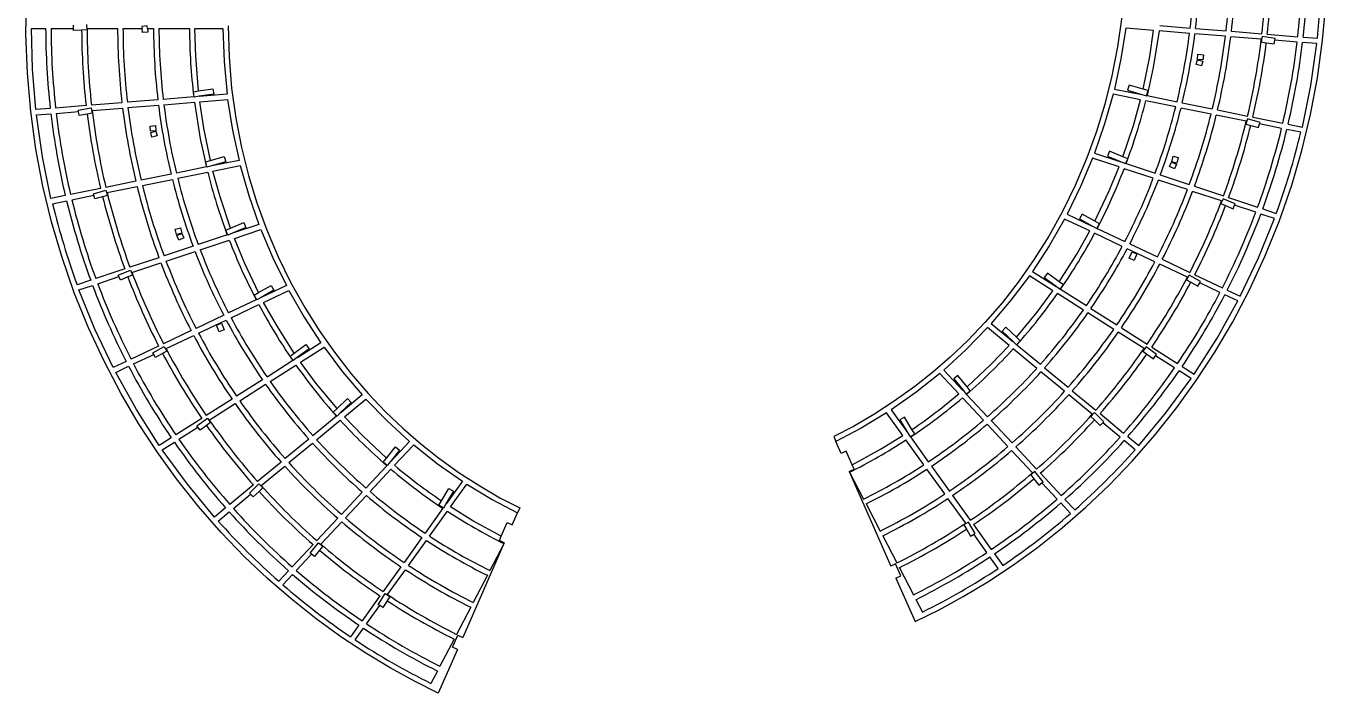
# Model space of a CAD drawing. Extents: x -430 to 768, y -855 to 1164.
# Drawn here: x -214 to 509, y -855 to -484 of the extents above; entities that cross this region are included whole.
import ezdxf

# ---------------------------------------------------------------- set-up
doc = ezdxf.new("R2010")
doc.units = 0
doc.layers.get('0').update_dxf_attribs({"linetype": 'CONTINUOUS'})

msp = doc.modelspace()

# ---------------------------------------------------------------- linework, layer by layer
at = {"color": 7, "linetype": 'CONTINUOUS'}
for p, q in [((-187.13, -485.11), (-187.21, -483.16)), ((-179.93, -482.88), (-179.81, -485.88)), ((-146.13, -483.66), (-149.12, -483.91)), ((-149.12, -483.91), (-149.02, -485.11)), ((-146.01, -485.11), (-146.13, -483.66)), ((416.87, -483.43), (433.83, -484.79)), ((-210.58, -485.11), (-202.63, -485.11)), ((-199.63, -485.11), (-187.13, -485.11)), ((-187.09, -486.16), (-187.13, -485.11)), ((-182.62, -485.99), (-187.09, -486.16)), ((-179.81, -485.88), (-182.62, -485.99)), ((-179.63, -485.11), (-162.63, -485.11)), ((-159.63, -485.11), (-149.02, -485.11)), ((-148.85, -487.25), (-149.02, -485.11)), ((-145.86, -487.01), (-148.85, -487.25)), ((-146.01, -485.11), (-142.63, -485.11)), ((-146.01, -485.11), (-145.86, -487.01)), ((-139.63, -485.11), (-122.63, -485.11)), ((-119.63, -485.11), (-104.17, -485.11)), ((413.51, -486.17), (398.04, -484.92)), ((433.46, -487.77), (416.5, -486.41)), ((453.42, -489.37), (436.46, -488.01)), ((436.82, -485.03), (453.77, -486.39)), ((473.37, -490.98), (456.41, -489.61)), ((456.77, -486.63), (473.72, -488)), ((473.84, -489.55), (473.37, -492.51)), ((481.04, -490.69), (473.84, -489.55)), ((476.71, -488.24), (493.67, -489.6)), ((480.9, -491.58), (481.04, -490.69)), ((496.66, -489.84), (504.58, -490.48)), ((473.37, -492.51), (476.15, -492.96)), ((476.15, -492.96), (480.57, -493.66)), ((480.57, -493.66), (480.9, -491.58)), ((493.32, -492.58), (480.9, -491.58)), ((504.26, -493.46), (496.31, -492.82)), ((437.21, -505.1), (437.88, -502.45)), ((440.12, -505.84), (437.21, -505.1)), ((437.88, -502.45), (440.79, -503.19)), ((437.92, -502.26), (438.15, -499.38)), ((440.91, -502.5), (437.92, -502.26)), ((438.15, -499.38), (441.14, -499.63)), ((440.79, -503.19), (440.12, -505.84)), ((441.14, -499.63), (440.91, -502.5)), ((-120.49, -520.25), (-117.65, -519.8)), ((-120.02, -523.21), (-120.49, -520.25)), ((-117.65, -519.8), (-109.66, -518.53)), ((-109.66, -518.53), (-109.19, -521.49)), ((391.69, -518.71), (406.89, -521.8)), ((399.85, -516.56), (399.03, -519.44)), ((399.03, -519.44), (406.92, -521.69)), ((407.61, -518.77), (399.85, -516.56)), ((410.39, -519.56), (407.61, -518.77)), ((409.57, -522.44), (410.39, -519.56)), ((-160.19, -526.33), (-177.14, -527.7)), ((-140.24, -524.73), (-157.19, -526.09)), ((-156.84, -529.07), (-139.87, -527.71)), ((-120.29, -523.13), (-137.24, -524.49)), ((-136.88, -527.47), (-119.92, -526.11)), ((-117.31, -522.78), (-120.02, -523.21)), ((-109.19, -521.49), (-117.31, -522.78)), ((-101.62, -521.63), (-117.29, -522.89)), ((-116.92, -525.87), (-101.46, -524.62)), ((406.17, -524.71), (390.96, -521.63)), ((406.92, -521.69), (409.57, -522.44)), ((425.79, -528.69), (409.11, -525.31)), ((409.83, -522.39), (426.51, -525.78)), ((429.45, -526.37), (446.12, -529.75)), ((-200.08, -529.54), (-208, -530.18)), ((-207.68, -533.16), (-199.73, -532.52)), ((-180.13, -527.94), (-197.09, -529.3)), ((-196.74, -532.28), (-184.32, -531.28)), ((-184.46, -530.39), (-177.26, -529.25)), ((-184.32, -531.28), (-184.46, -530.39)), ((-183.99, -533.36), (-184.32, -531.28)), ((-179.57, -532.66), (-183.99, -533.36)), ((-176.79, -532.22), (-179.57, -532.66)), ((-177.26, -529.25), (-176.79, -532.22)), ((-176.79, -530.68), (-159.83, -529.31)), ((445.41, -532.67), (428.73, -529.29)), ((465.03, -536.65), (448.35, -533.27)), ((449.06, -530.35), (465.73, -533.73)), ((468.67, -534.33), (485.34, -537.71)), ((-144.56, -539.33), (-141.57, -539.08)), ((-144.32, -542.2), (-144.56, -539.33)), ((-141.33, -541.96), (-144.32, -542.2)), ((-144.21, -542.89), (-141.3, -542.15)), ((-141.57, -539.08), (-141.33, -541.96)), ((-141.3, -542.15), (-140.63, -544.8)), ((465.67, -535.29), (464.85, -538.18)), ((464.85, -538.18), (467.55, -538.94)), ((472.69, -537.29), (465.67, -535.29)), ((467.55, -538.94), (471.86, -540.17)), ((471.86, -540.17), (472.44, -538.15)), ((472.44, -538.15), (472.69, -537.29)), ((484.65, -540.63), (472.44, -538.15)), ((495.39, -542.8), (487.59, -541.22)), ((488.29, -538.3), (496.3, -539.93)), ((-143.54, -545.54), (-144.21, -542.89)), ((-140.63, -544.8), (-143.54, -545.54)), ((-111.03, -558.47), (-103.27, -556.26)), ((-103.27, -556.26), (-102.45, -559.14)), ((380.62, -554.39), (395.35, -559.28)), ((388.98, -553.23), (387.82, -556)), ((387.82, -556), (395.38, -559.17)), ((396.43, -556.36), (388.98, -553.23)), ((399.09, -557.47), (396.43, -556.36)), ((423.54, -559.16), (424.3, -556.15)), ((424.3, -556.15), (427.21, -556.88)), ((-113.25, -562.09), (-129.93, -565.48)), ((-113.81, -559.26), (-111.03, -558.47)), ((-112.99, -562.14), (-113.81, -559.26)), ((-110.34, -561.39), (-112.99, -562.14)), ((-102.45, -559.14), (-110.34, -561.39)), ((-95.11, -558.42), (-110.31, -561.5)), ((-109.59, -564.41), (-94.38, -561.33)), ((394.28, -562.08), (379.55, -557.19)), ((395.38, -559.17), (397.92, -560.24)), ((413.28, -568.39), (397.13, -563.03)), ((397.92, -560.24), (399.09, -557.47)), ((398.2, -560.22), (414.34, -565.58)), ((422.39, -561.82), (423.48, -559.35)), ((425.13, -563.03), (422.39, -561.82)), ((423.48, -559.35), (426.22, -560.56)), ((426.45, -559.9), (423.54, -559.16)), ((426.22, -560.56), (425.13, -563.03)), ((427.21, -556.88), (426.45, -559.9)), ((-152.48, -570.05), (-169.15, -573.43)), ((-132.87, -566.07), (-149.54, -569.45)), ((-148.83, -572.37), (-132.15, -568.99)), ((-129.21, -568.39), (-112.53, -565.01)), ((432.28, -574.69), (416.13, -569.33)), ((417.19, -566.52), (433.34, -571.88)), ((-191.7, -578), (-199.72, -579.63)), ((-172.09, -574.03), (-188.76, -577.41)), ((-188.06, -580.33), (-175.86, -577.85)), ((-176.1, -576.99), (-169.09, -574.99)), ((-175.86, -577.85), (-176.1, -576.99)), ((-175.28, -579.87), (-175.86, -577.85)), ((-168.27, -577.88), (-170.97, -578.64)), ((-169.09, -574.99), (-168.27, -577.88)), ((-168.45, -576.35), (-151.77, -572.97)), ((451.28, -581), (435.13, -575.64)), ((436.18, -572.83), (452.33, -578.18)), ((-198.81, -582.5), (-191.01, -580.92)), ((-170.97, -578.64), (-175.28, -579.87)), ((452.08, -579.72), (450.92, -582.49)), ((450.92, -582.49), (453.51, -583.58)), ((458.8, -582.55), (452.08, -579.72)), ((453.51, -583.58), (457.64, -585.31)), ((455.18, -579.13), (471.32, -584.49)), ((457.64, -585.31), (458.46, -583.38)), ((458.46, -583.38), (458.8, -582.55)), ((470.28, -587.3), (458.46, -583.38)), ((474.17, -585.43), (481.72, -587.94)), ((377.99, -597.68), (363.96, -591.04)), ((365.37, -588.39), (379.39, -595.03)), ((373.8, -588.25), (372.31, -590.85)), ((372.31, -590.85), (379.44, -594.92)), ((380.82, -592.26), (373.8, -588.25)), ((383.32, -593.69), (380.82, -592.26)), ((480.68, -590.75), (473.13, -588.25)), ((-130.63, -596.59), (-127.72, -595.85)), ((-129.87, -599.6), (-130.63, -596.59)), ((-126.96, -598.86), (-129.87, -599.6)), ((-129.64, -600.26), (-126.9, -599.05)), ((-127.72, -595.85), (-126.96, -598.86)), ((-126.9, -599.05), (-125.81, -601.52)), ((-101.61, -599.92), (-117.76, -605.28)), ((-102.51, -597.17), (-99.84, -596.06)), ((-101.34, -599.94), (-102.51, -597.17)), ((-98.8, -598.87), (-101.34, -599.94)), ((-99.84, -596.06), (-92.4, -592.93)), ((-91.24, -595.7), (-98.8, -598.87)), ((-84.04, -594.09), (-98.76, -598.98)), ((-97.7, -601.78), (-82.97, -596.89)), ((-92.4, -592.93), (-91.24, -595.7)), ((379.44, -594.92), (381.83, -596.29)), ((396.08, -606.25), (380.7, -598.97)), ((381.83, -596.29), (383.32, -593.69)), ((382.1, -596.31), (397.48, -603.59)), ((-120.61, -606.22), (-136.75, -611.58)), ((-128.55, -602.73), (-129.64, -600.26)), ((-125.81, -601.52), (-128.55, -602.73)), ((-116.7, -608.09), (-100.55, -602.73)), ((400.19, -604.87), (415.57, -612.15)), ((-139.6, -612.53), (-155.75, -617.88)), ((-135.7, -614.39), (-119.55, -609.03)), ((414.18, -614.81), (398.8, -607.53)), ((399.9, -612.88), (401.49, -609.25)), ((402.64, -614.09), (399.9, -612.88)), ((401.49, -609.25), (404.24, -610.46)), ((404.24, -610.46), (402.64, -614.09)), ((418.28, -613.43), (433.65, -620.71)), ((-158.6, -618.83), (-174.74, -624.19)), ((-162.22, -622.25), (-155.5, -619.43)), ((-155.5, -619.43), (-154.34, -622.19)), ((-154.7, -620.7), (-138.55, -615.34)), ((346.13, -620.17), (359.22, -628.48)), ((354.51, -621.07), (352.72, -623.47)), ((360.98, -625.91), (354.51, -621.07)), ((432.27, -623.38), (416.89, -616.1)), ((-177.59, -625.13), (-185.14, -627.64)), ((-184.09, -630.45), (-176.54, -627.95)), ((-173.7, -627), (-161.87, -623.08)), ((-161.87, -623.08), (-162.22, -622.25)), ((-161.06, -625.01), (-161.87, -623.08)), ((-156.93, -623.28), (-161.06, -625.01)), ((-154.34, -622.19), (-156.93, -623.28)), ((-84.23, -631.96), (-77.22, -627.95)), ((-68.78, -628.09), (-82.81, -634.73)), ((-77.22, -627.95), (-75.73, -630.55)), ((357.51, -630.94), (344.4, -622.63)), ((352.72, -623.47), (359.28, -628.39)), ((359.28, -628.39), (361.49, -630.04)), ((363.29, -627.64), (360.98, -625.91)), ((361.49, -630.04), (363.29, -627.64)), ((433.22, -622.21), (431.73, -624.81)), ((431.73, -624.81), (434.17, -626.21)), ((439.55, -625.83), (433.22, -622.21)), ((434.17, -626.21), (438.06, -628.43)), ((436.37, -621.99), (451.74, -629.27)), ((438.06, -628.43), (439.1, -626.61)), ((439.1, -626.61), (439.55, -625.83)), ((450.36, -631.94), (439.1, -626.61)), ((-85.52, -636.01), (-100.9, -643.29)), ((-86.74, -633.39), (-84.23, -631.96)), ((-85.25, -635.99), (-86.74, -633.39)), ((-82.86, -634.62), (-85.25, -635.99)), ((-75.73, -630.55), (-82.86, -634.62)), ((-81.4, -637.38), (-67.38, -630.74)), ((374.41, -641.67), (360.04, -632.55)), ((361.76, -630.09), (376.12, -639.21)), ((460.26, -636.63), (453.08, -633.22)), ((454.45, -630.56), (461.64, -633.96)), ((-99.5, -645.95), (-84.12, -638.67)), ((391.31, -652.4), (376.94, -643.28)), ((378.65, -640.82), (393.02, -649.93)), ((-103.61, -644.57), (-118.98, -651.85)), ((-117.6, -654.51), (-102.22, -647.23)), ((-107.66, -650.16), (-104.91, -648.95)), ((-106.06, -653.79), (-107.66, -650.16)), ((-104.91, -648.95), (-103.31, -652.58)), ((323.17, -649.22), (335.12, -659.11)), ((-121.7, -653.13), (-137.07, -660.41)), ((-135.69, -663.08), (-120.31, -655.8)), ((-103.31, -652.58), (-106.06, -653.79)), ((333.11, -661.34), (321.15, -651.44)), ((331.37, -651.17), (329.29, -653.33)), ((329.29, -653.33), (335.19, -659.03)), ((337.18, -656.78), (331.37, -651.17)), ((339.26, -658.78), (337.18, -656.78)), ((408.21, -663.13), (393.85, -654.01)), ((395.55, -651.54), (409.91, -660.66)), ((-139.79, -661.7), (-155.16, -668.97)), ((-142.97, -665.53), (-136.64, -661.91)), ((-135.15, -664.51), (-137.59, -665.91)), ((-136.64, -661.91), (-135.15, -664.51)), ((-64.4, -665.61), (-57.93, -660.77)), ((-56.14, -663.17), (-62.7, -668.09)), ((-49.55, -659.87), (-62.64, -668.18)), ((-60.92, -670.64), (-47.82, -662.33)), ((-57.93, -660.77), (-56.14, -663.17)), ((335.19, -659.03), (337.17, -660.94)), ((348.54, -674.1), (335.43, -663.25)), ((337.17, -660.94), (339.26, -658.78)), ((337.44, -661.02), (350.55, -671.86)), ((409.3, -662.09), (407.5, -664.49)), ((407.5, -664.49), (409.75, -666.17)), ((415.14, -666.46), (409.3, -662.09)), ((412.44, -662.26), (426.8, -671.38)), ((-157.87, -670.26), (-165.06, -673.66)), ((-153.78, -671.64), (-142.52, -666.31)), ((-142.52, -666.31), (-142.97, -665.53)), ((-141.48, -668.13), (-142.52, -666.31)), ((-137.59, -665.91), (-141.48, -668.13)), ((-65.18, -669.79), (-79.54, -678.91)), ((-77.83, -681.37), (-63.46, -672.25)), ((-66.71, -667.34), (-64.4, -665.61)), ((-64.91, -669.74), (-66.71, -667.34)), ((-62.7, -668.09), (-64.91, -669.74)), ((409.75, -666.17), (413.34, -668.86)), ((413.34, -668.86), (414.59, -667.18)), ((414.59, -667.18), (415.14, -666.46)), ((425.11, -673.86), (414.59, -667.18)), ((-163.68, -676.33), (-156.49, -672.92)), ((305.14, -688.32), (294.54, -676.99)), ((296.82, -675.05), (307.42, -686.37)), ((304.71, -678.03), (302.37, -679.9)), ((309.76, -684.33), (304.71, -678.03)), ((363.97, -686.86), (350.85, -676.01)), ((352.86, -673.78), (365.97, -684.62)), ((434.36, -679.73), (427.64, -675.47)), ((429.34, -672.99), (436.05, -677.25)), ((-82.07, -680.52), (-96.43, -689.63)), ((-94.73, -692.1), (-80.36, -682.98)), ((302.37, -679.9), (307.5, -686.3)), ((307.5, -686.3), (309.22, -688.46)), ((309.22, -688.46), (311.56, -686.58)), ((311.56, -686.58), (309.76, -684.33)), ((368.28, -686.53), (381.39, -697.37)), ((-98.97, -691.24), (-113.33, -700.36)), ((-111.63, -702.83), (-97.26, -693.71)), ((-40.6, -696.48), (-34.79, -690.87)), ((-32.71, -693.03), (-38.61, -698.73)), ((-26.59, -688.92), (-38.54, -698.81)), ((-36.53, -701.04), (-24.57, -691.15)), ((-34.79, -690.87), (-32.71, -693.03)), ((318.82, -702.94), (307.19, -690.52)), ((309.47, -688.56), (321.1, -700.98)), ((379.39, -699.61), (366.28, -688.77)), ((-40.86, -700.72), (-53.97, -711.56)), ((-42.68, -698.48), (-40.6, -696.48)), ((-40.59, -700.64), (-42.68, -698.48)), ((-38.61, -698.73), (-40.59, -700.64)), ((274.03, -711.46), (264.98, -698.86)), ((267.49, -697.21), (276.54, -709.81)), ((274.93, -701.18), (272.37, -702.74)), ((279.12, -708.08), (274.93, -701.18)), ((380.61, -698.71), (378.52, -700.87)), ((378.52, -700.87), (380.54, -702.82)), ((385.85, -703.78), (380.61, -698.71)), ((383.7, -699.28), (396.81, -710.12)), ((-115.86, -701.96), (-130.22, -711.08)), ((-128.53, -713.56), (-118.01, -706.88)), ((-118.56, -706.16), (-112.72, -701.79)), ((-118.01, -706.88), (-118.56, -706.16)), ((-116.76, -708.56), (-118.01, -706.88)), ((-113.17, -705.87), (-116.76, -708.56)), ((-110.92, -704.19), (-113.17, -705.87)), ((-112.72, -701.79), (-110.92, -704.19)), ((-51.96, -713.8), (-38.84, -702.95)), ((272.37, -702.74), (276.63, -709.75)), ((280.62, -710.55), (279.12, -708.08)), ((332.5, -717.56), (320.87, -705.14)), ((323.15, -703.18), (334.77, -715.6)), ((380.54, -702.82), (383.77, -705.93)), ((383.77, -705.93), (385.22, -704.43)), ((385.22, -704.43), (385.85, -703.78)), ((394.82, -712.37), (385.22, -704.43)), ((-132.76, -712.69), (-139.47, -716.95)), ((-137.78, -719.43), (-131.06, -715.17)), ((-56.28, -713.48), (-69.39, -724.32)), ((-0.24, -714.75), (-10.84, -726.07)), ((235.6, -711.98), (236.82, -714.75)), ((239.75, -721.41), (236.82, -714.75)), ((285.71, -727.72), (275.78, -713.9)), ((276.63, -709.75), (278.06, -712.1)), ((278.06, -712.1), (280.62, -710.55)), ((278.29, -712.25), (288.21, -726.07)), ((403.26, -719.35), (397.13, -714.28)), ((399.12, -712.04), (405.25, -717.1)), ((-67.39, -726.56), (-54.27, -715.71)), ((-13.18, -724.03), (-8.13, -717.73)), ((-5.79, -719.6), (-10.92, -726)), ((-8.56, -728.03), (2.05, -716.69)), ((-8.13, -717.73), (-5.79, -719.6)), ((242.49, -720.2), (239.75, -721.41)), ((245.84, -727.82), (242.49, -720.2)), ((346.18, -732.18), (334.55, -719.75)), ((336.82, -717.79), (348.44, -730.21)), ((-71.7, -726.23), (-84.81, -737.07)), ((-82.81, -739.31), (-69.7, -728.47)), ((-12.89, -728.26), (-24.52, -740.69)), ((-14.98, -726.28), (-13.18, -724.03)), ((-12.64, -728.16), (-14.98, -726.28)), ((-10.92, -726), (-12.64, -728.16)), ((246.9, -730.24), (245.84, -727.82)), ((289.96, -728.51), (299.88, -742.32)), ((-22.24, -742.64), (-10.61, -730.22)), ((29.09, -736.91), (20.04, -749.51)), ((244.16, -731.44), (246.9, -730.24)), ((244.16, -731.44), (267.28, -784.06)), ((244.41, -731.92), (252.18, -746.82)), ((297.38, -743.98), (287.46, -730.16)), ((347.5, -731.44), (345.16, -733.32)), ((345.16, -733.32), (346.91, -735.5)), ((346.91, -735.5), (349.72, -739.01)), ((352.06, -737.13), (347.5, -731.44)), ((350.5, -732.4), (362.12, -744.82)), ((351.35, -737.7), (352.06, -737.13)), ((-87.12, -738.98), (-100.23, -749.82)), ((-98.24, -752.07), (-88.64, -744.13)), ((-89.27, -743.48), (-84.02, -738.41)), ((-88.64, -744.13), (-89.27, -743.48)), ((-87.18, -745.63), (-88.64, -744.13)), ((-83.96, -742.52), (-87.18, -745.63)), ((-84.02, -738.41), (-81.94, -740.57)), ((-81.94, -740.57), (-83.96, -742.52)), ((-26.57, -742.88), (-38.19, -755.3)), ((17.46, -747.78), (21.65, -740.88)), ((24.21, -742.44), (19.95, -749.45)), ((21.65, -740.88), (24.21, -742.44)), ((22.55, -751.16), (31.6, -738.56)), ((349.72, -739.01), (351.35, -737.7)), ((359.86, -746.79), (351.35, -737.7)), ((-102.54, -751.74), (-108.67, -756.8)), ((-35.92, -757.26), (-24.29, -744.84)), ((15.96, -750.25), (17.46, -747.78)), ((18.52, -751.8), (15.96, -750.25)), ((19.95, -749.45), (18.52, -751.8)), ((60.98, -751.68), (59.76, -754.45)), ((253.59, -749.52), (261.45, -764.61)), ((309.06, -760.24), (299.13, -746.42)), ((301.63, -744.76), (311.55, -758.58)), ((367.35, -754.8), (361.91, -748.98)), ((364.17, -747.01), (369.61, -752.82)), ((-106.68, -759.05), (-100.55, -753.98)), ((-40.24, -757.49), (-51.86, -769.91)), ((18.29, -751.95), (8.37, -765.77)), ((10.87, -767.42), (20.8, -753.6)), ((56.84, -761.11), (59.76, -754.45)), ((-49.6, -771.88), (-37.97, -759.45)), ((50.74, -767.52), (54.09, -759.9)), ((54.09, -759.9), (56.84, -761.11)), ((310.46, -759.68), (307.89, -761.23)), ((307.89, -761.23), (309.35, -763.64)), ((309.35, -763.64), (311.68, -767.46)), ((314.24, -765.91), (310.46, -759.68)), ((313.31, -761.02), (323.22, -774.83)), ((313.46, -766.38), (314.24, -765.91)), ((-53.91, -772.1), (-65.54, -784.52)), ((-55.48, -776.83), (-50.92, -771.14)), ((-50.92, -771.14), (-48.58, -773.02)), ((-48.58, -773.02), (-50.33, -775.2)), ((6.62, -768.21), (-3.3, -782.02)), ((-0.8, -783.68), (9.12, -769.86)), ((52.43, -771.15), (29.3, -823.77)), ((52.17, -771.62), (44.4, -786.52)), ((49.68, -769.94), (50.74, -767.52)), ((52.43, -771.15), (49.68, -769.94)), ((262.84, -767.27), (270.7, -782.36)), ((311.68, -767.46), (313.46, -766.38)), ((320.73, -776.5), (313.46, -766.38)), ((-63.27, -786.49), (-54.77, -777.4)), ((-54.77, -777.4), (-55.48, -776.83)), ((-53.14, -778.71), (-54.77, -777.4)), ((-50.33, -775.2), (-53.14, -778.71)), ((327.12, -785.39), (322.48, -778.94)), ((324.98, -777.27), (329.61, -783.73)), ((-67.59, -786.71), (-73.03, -792.52)), ((-5.05, -784.46), (-14.97, -798.28)), ((-12.48, -799.94), (-2.55, -786.12)), ((270.03, -782.86), (267.28, -784.06)), ((272.96, -789.53), (270.03, -782.86)), ((272.09, -785.03), (279.95, -800.1)), ((-70.77, -794.5), (-65.33, -788.68)), ((42.99, -789.22), (35.13, -804.31)), ((270.22, -790.74), (272.96, -789.53)), ((270.22, -790.74), (280.88, -814.99)), ((-16.72, -800.72), (-26.64, -814.53)), ((-17.66, -805.61), (-13.88, -799.38)), ((-13.88, -799.38), (-11.31, -800.93)), ((-11.31, -800.93), (-12.77, -803.34)), ((-24.15, -816.2), (-16.88, -806.08)), ((-16.88, -806.08), (-17.66, -805.61)), ((-15.1, -807.17), (-16.88, -806.08)), ((-12.77, -803.34), (-15.1, -807.17)), ((33.74, -806.97), (25.88, -822.06)), ((281.33, -802.76), (284.93, -809.66)), ((-28.39, -816.97), (-33.03, -823.43)), ((-30.54, -825.1), (-25.9, -818.64)), ((23.62, -829.23), (26.55, -822.56)), ((26.55, -822.56), (29.3, -823.77)), ((26.36, -830.44), (15.7, -854.69)), ((24.49, -824.73), (16.63, -839.8)), ((26.36, -830.44), (23.62, -829.23)), ((15.25, -842.46), (11.65, -849.37))]:
    msp.add_line(p, q, dxfattribs=at)
at = {"color": 7, "linetype": 'CONTINUOUS', "flags": 128}
for points in [[(504.58, -490.48), (506.47, -467.97), (507.16, -445.41)], [(15.7, -854.69), (2.43, -848.03), (-11.04, -840.65), (-24.67, -832.46), (-38.43, -823.4), (-52.28, -813.38), (-66.16, -802.36), (-79.21, -791.02), (-92.18, -778.71), (-104.99, -765.39), (-117.57, -751.03), (-129.83, -735.59), (-140.63, -720.6), (-151, -704.71), (-160.88, -687.89), (-170.17, -670.18), (-178.8, -651.59), (-186.68, -632.13), (-193.72, -611.84), (-199.35, -592.56), (-204.14, -572.67), (-208.01, -552.22), (-210.9, -531.26), (-212.77, -509.86), (-213.56, -488.1), (-213.13, -464.2)], [(280.88, -814.99), (294.15, -808.33), (307.62, -800.95), (321.25, -792.76), (335.01, -783.7), (348.86, -773.68), (362.74, -762.66), (375.8, -751.32), (388.76, -739.01), (401.57, -725.69), (414.15, -711.33), (426.41, -695.89), (437.21, -680.9), (447.58, -665.01), (457.46, -648.19), (466.76, -630.48), (475.39, -611.89), (483.26, -592.43), (490.3, -572.14), (495.93, -552.86), (500.72, -532.97), (504.59, -512.52), (507.48, -491.56), (509.35, -470.16)], [(-101.13, -483.59), (-100.64, -501.07), (-99.21, -518.2), (-96.89, -534.91), (-93.73, -551.17), (-89.79, -566.91), (-85.14, -582.09), (-79.84, -596.68), (-73.34, -612), (-66.23, -626.52), (-58.59, -640.23), (-50.51, -653.11), (-42.07, -665.18), (-32.8, -677.09), (-23.3, -688.11), (-13.63, -698.25), (-3.85, -707.56), (5.97, -716.07), (15.79, -723.85), (27.32, -732.13), (38.74, -739.53), (49.98, -746.05), (60.98, -751.68)], [(395.79, -478.5), (393.47, -495.21), (390.32, -511.46), (386.38, -527.21), (381.72, -542.39), (376.42, -556.98), (369.92, -572.3), (362.81, -586.82), (355.17, -600.53), (347.1, -613.41), (338.65, -625.48), (329.38, -637.39), (319.88, -648.41), (310.21, -658.55), (300.43, -667.86), (290.61, -676.37), (280.79, -684.15), (269.26, -692.43), (257.84, -699.83), (246.6, -706.35), (235.6, -711.98)], [(-208, -530.18), (-209.89, -507.67), (-210.58, -485.11)], [(-117.65, -519.8), (-119.2, -500.53), (-119.63, -485.11)], [(-104.17, -485.11), (-103.43, -503.41), (-101.62, -521.63)], [(398.04, -484.92), (395.33, -501.92), (391.69, -518.71)], [(407.61, -518.77), (411.3, -500.71), (413.51, -486.17)], [(416.5, -486.41), (413.23, -506.81), (409.83, -522.39)], [(496.3, -539.93), (500.93, -516.83), (504.26, -493.46)], [(-119.92, -526.11), (-116.65, -546.51), (-113.25, -562.09)], [(-117.29, -522.89), (-117.3, -522.83), (-117.31, -522.78)], [(-111.03, -558.47), (-114.72, -540.41), (-116.92, -525.87)], [(-101.46, -524.62), (-98.74, -541.62), (-95.11, -558.42)], [(390.96, -521.63), (386.24, -538.17), (380.62, -554.39)], [(396.43, -556.36), (402.23, -538.92), (406.17, -524.71)], [(406.89, -521.8), (406.91, -521.74), (406.92, -521.69)], [(-199.72, -579.63), (-204.35, -556.53), (-207.68, -533.16)], [(-110.31, -561.5), (-110.33, -561.44), (-110.34, -561.39)], [(-94.38, -561.33), (-89.66, -577.87), (-84.04, -594.09)], [(379.55, -557.19), (372.89, -573), (365.37, -588.39)], [(380.82, -592.26), (388.65, -575.72), (394.28, -562.08)], [(395.35, -559.28), (395.37, -559.22), (395.38, -559.17)], [(-99.84, -596.06), (-105.65, -578.62), (-109.59, -564.41)], [(363.96, -591.04), (355.44, -605.88), (346.13, -620.17)], [(461.64, -633.96), (471.77, -612.64), (480.68, -590.75)], [(-98.76, -598.98), (-98.79, -598.92), (-98.8, -598.87)], [(-82.97, -596.89), (-76.31, -612.7), (-68.78, -628.09)], [(360.98, -625.91), (370.74, -610.53), (377.99, -597.68)], [(379.39, -595.03), (379.42, -594.97), (379.44, -594.92)], [(-84.23, -631.96), (-92.07, -615.42), (-97.7, -601.78)], [(344.4, -622.63), (334.15, -636.26), (323.17, -649.22)], [(359.22, -628.48), (359.26, -628.43), (359.28, -628.39)], [(-165.06, -673.66), (-175.19, -652.34), (-184.09, -630.45)], [(-82.81, -634.73), (-82.84, -634.67), (-82.86, -634.62)], [(-67.38, -630.74), (-58.86, -645.58), (-49.55, -659.87)], [(337.18, -656.78), (348.73, -642.8), (357.51, -630.94)], [(-64.4, -665.61), (-74.16, -650.23), (-81.4, -637.38)], [(436.05, -677.25), (448.74, -657.31), (460.26, -636.63)], [(321.15, -651.44), (309.31, -663.63), (296.82, -675.05)], [(-47.82, -662.33), (-37.57, -675.96), (-26.59, -688.92)], [(309.76, -684.33), (322.91, -671.99), (333.11, -661.34)], [(335.12, -659.11), (335.16, -659.06), (335.19, -659.03)], [(-62.64, -668.18), (-62.68, -668.13), (-62.7, -668.09)], [(-40.6, -696.48), (-52.15, -682.5), (-60.92, -670.64)], [(-139.47, -716.95), (-152.16, -697.01), (-163.68, -676.33)], [(294.54, -676.99), (281.34, -687.47), (267.49, -697.21)], [(307.42, -686.37), (307.46, -686.33), (307.5, -686.3)], [(405.25, -717.1), (420.34, -698.87), (434.36, -679.73)], [(-24.57, -691.15), (-12.73, -703.33), (-0.24, -714.75)], [(-38.54, -698.81), (-38.58, -698.76), (-38.61, -698.73)], [(-13.18, -724.03), (-26.33, -711.69), (-36.53, -701.04)], [(264.98, -698.86), (250.85, -707.41), (236.82, -714.75)], [(245.84, -727.82), (261.61, -719.13), (274.03, -711.46)], [(276.54, -709.81), (276.59, -709.78), (276.63, -709.75)], [(-108.67, -756.8), (-123.76, -738.57), (-137.78, -719.43)], [(2.05, -716.69), (15.24, -727.17), (29.09, -736.91)], [(-10.84, -726.07), (-10.88, -726.03), (-10.92, -726)], [(31.6, -738.56), (45.73, -747.11), (59.76, -754.45)], [(20.04, -749.51), (19.99, -749.48), (19.95, -749.45)], [(50.74, -767.52), (34.98, -758.83), (22.55, -751.16)]]:
    msp.add_lwpolyline(points, dxfattribs=at)
at = {"color": 7, "linetype": 'CONTINUOUS'}
for centre, radius, start, end in [((87.1, -444.04), 349.12, 353.29649, 359.77452), ((86.84, -444.02), 352.37, 353.31684, 359.77407), ((86.93, -444.03), 369.29, 353.41235, 359.78536), ((86.75, -444.02), 372.47, 353.42994, 359.78558), ((86.89, -444.02), 389.32, 353.51504, 359.7961), ((86.8, -444.02), 392.41, 353.53045, 359.66897), ((86.89, -444.03), 409.32, 353.60839, 359.80711), ((86.57, -444.01), 412.64, 353.62385, 359.80614), ((210.01, -483.71), 412.64, 180.19386, 186.37615), ((209.7, -483.73), 409.33, 180.19297, 186.39155), ((209.79, -483.72), 392.42, 180.3311, 186.46951), ((209.7, -483.72), 389.33, 180.20394, 186.48492), ((209.83, -483.72), 372.46, 180.21441, 186.5701), ((209.66, -483.73), 369.29, 180.21464, 186.58765), ((209.75, -483.72), 352.38, 180.22599, 186.68316), ((209.48, -483.74), 349.11, 180.2255, 186.70353), ((209.82, -483.72), 332.45, 180.24025, 186.80798), ((88.18, -444.22), 348.02, 346.44736, 352.81163), ((88.18, -444.22), 351.01, 346.46519, 352.8338), ((88.14, -444.21), 368.06, 346.56125, 352.95213), ((88.09, -444.2), 371.11, 346.57764, 352.97154), ((88.11, -444.21), 388.09, 346.6632, 353.07826), ((88.1, -444.21), 391.1, 346.67784, 352.83959), ((88.03, -444.19), 408.17, 346.75555, 353.19147), ((87.84, -444.16), 411.36, 346.77, 353.20613), ((208.39, -483.92), 351.01, 187.16617, 193.53493), ((208.4, -483.92), 348.02, 187.18843, 193.55263), ((90.11, -444.72), 329.03, 339.44884, 345.82188), ((208.75, -483.86), 411.37, 186.79398, 193.22996), ((208.58, -483.89), 408.2, 186.80877, 193.24421), ((208.49, -483.9), 391.11, 187.16046, 193.32205), ((208.48, -483.91), 388.1, 186.92181, 193.33672), ((208.49, -483.9), 371.11, 187.02851, 193.42236), ((208.45, -483.91), 368.07, 187.04793, 193.43863), ((90.37, -444.8), 345.75, 339.55403, 345.95787), ((90.21, -444.75), 348.92, 339.57361, 345.9785), ((90.26, -444.76), 365.87, 339.66917, 346.09778), ((90.08, -444.71), 369.06, 339.68692, 346.11599), ((90.18, -444.74), 385.95, 339.77223, 346.22361), ((90.06, -444.7), 389.07, 339.78779, 345.98275), ((90.09, -444.71), 406.05, 339.86513, 346.33677), ((89.91, -444.66), 409.23, 339.8796, 346.35147), ((89.68, -444.56), 417.44, 339.91115, 346.38712), ((94.06, -446.22), 324.8, 332.47779, 338.92307), ((206.37, -484.45), 348.92, 194.02152, 200.4264), ((206.21, -484.5), 345.75, 194.04211, 200.44592), ((206.48, -484.42), 329.03, 194.17814, 200.55114), ((94.19, -446.29), 341.65, 332.58596, 339.0603), ((93.92, -446.17), 344.94, 332.60682, 339.08), ((206.38, -484.45), 385.93, 193.77629, 200.22795), ((206.51, -484.41), 369.07, 193.88404, 200.31295), ((206.3, -484.47), 365.85, 193.902, 200.33096), ((94.1, -446.24), 361.76, 332.70212, 339.20214), ((93.85, -446.13), 365.03, 332.72073, 339.21973), ((206.9, -484.26), 417.43, 193.61276, 200.08889), ((206.67, -484.36), 409.23, 193.6485, 200.12037), ((206.48, -484.42), 406.03, 193.66312, 200.13499), ((206.52, -484.4), 389.08, 194.01738, 200.21225), ((94.03, -446.21), 381.83, 332.80578, 339.32924), ((93.85, -446.13), 385.03, 332.82223, 339.08555), ((93.92, -446.16), 401.95, 332.89953, 339.44339), ((93.69, -446.06), 405.21, 332.91466, 339.45753), ((98.55, -448.57), 319.73, 325.40751, 331.94004), ((202.53, -485.92), 324.8, 201.07693, 207.52221), ((98.62, -448.6), 336.65, 325.51648, 332.07809), ((202.49, -485.94), 361.77, 200.79795, 207.29779), ((202.67, -485.86), 344.96, 200.92013, 207.39301), ((202.38, -485.99), 341.64, 200.93965, 207.4142), ((98.44, -448.5), 339.86, 325.53681, 332.09906), ((202.55, -485.91), 381.82, 200.67073, 207.19429), ((202.75, -485.82), 365.05, 200.78047, 207.27907), ((98.53, -448.55), 356.76, 325.63357, 332.22231), ((98.35, -448.44), 359.97, 325.65189, 332.24076), ((202.9, -485.76), 405.21, 200.54247, 207.08527), ((202.64, -485.87), 401.93, 200.55649, 207.10071), ((202.73, -485.83), 385.03, 200.91439, 207.17773), ((98.44, -448.5), 376.86, 325.73864, 332.35156), ((98.36, -448.45), 379.96, 325.75417, 332.10539), ((103.23, -451.85), 314.01, 318.23206, 324.86831), ((98.44, -448.49), 396.87, 325.83236, 332.46859), ((98.29, -448.4), 400.04, 325.84699, 332.48367), ((198.03, -488.27), 319.73, 208.05999, 214.5925), ((103.49, -452.06), 330.68, 318.34117, 325.01237), ((103.14, -451.78), 334.13, 318.36427, 325.03101), ((198.15, -488.19), 339.88, 207.90111, 214.46302), ((197.97, -488.3), 336.66, 207.92188, 214.48332), ((198.23, -488.14), 359.97, 207.7592, 214.34816), ((198.08, -488.23), 356.8, 207.77804, 214.36605), ((103.39, -451.99), 350.8, 318.46145, 325.15971), ((103.05, -451.72), 354.24, 318.48218, 325.17619), ((198.11, -488.21), 376.83, 207.64826, 214.26174), ((108.65, -456.69), 306.75, 310.89637, 317.67209), ((103.29, -451.92), 370.92, 318.56762, 325.28989), ((198.17, -488.18), 396.9, 207.53164, 214.16741), ((198.23, -488.14), 379.96, 207.89469, 214.24575), ((193.35, -491.55), 314.01, 215.13171, 221.76789), ((103.06, -451.74), 374.21, 318.58527, 325.03885), ((198.33, -488.08), 400.09, 207.5167, 214.15265), ((108.7, -456.75), 323.67, 311.01152, 317.81681), ((108.49, -456.54), 326.97, 311.03367, 317.83732), ((103.22, -451.86), 391.02, 318.66241, 325.40675), ((102.84, -451.56), 394.5, 318.67979, 325.41934), ((193.44, -491.49), 334.13, 214.96881, 221.63566), ((193.12, -491.74), 330.71, 214.988, 221.65846), ((193.56, -491.41), 354.27, 214.82405, 221.51758), ((193.19, -491.69), 350.81, 214.84037, 221.53847), ((108.12, -455.86), 307.72, 303.57231, 310.30931), ((108.01, -455.69), 304.93, 304.13733, 310.27807), ((108.62, -456.65), 343.8, 311.13206, 317.96391), ((108.48, -456.5), 347.01, 311.15107, 317.98302), ((108.53, -456.55), 363.93, 311.2412, 318.0967), ((193.52, -491.44), 374.21, 214.96103, 221.41464), ((193.29, -491.62), 370.93, 214.7102, 221.43244), ((187.94, -496.39), 306.75, 222.32791, 229.1036), ((107.32, -454.81), 326.04, 303.69757, 310.44313), ((107.87, -455.54), 328.13, 303.70647, 310.47698), ((108.44, -456.47), 367.05, 311.25776, 317.84278), ((193.72, -491.28), 394.47, 214.58035, 221.32035), ((193.36, -491.56), 391.01, 214.59319, 221.33765), ((187.88, -496.45), 323.66, 222.1833, 228.98866), ((92.91, -431.89), 336.11, 296.79187, 302.96146), ((108.45, -456.47), 384.05, 311.33883, 318.21576), ((108.3, -456.32), 387.26, 311.3543, 318.23087), ((188.09, -496.23), 326.97, 222.16274, 228.9663), ((107.48, -455.05), 345.76, 303.81184, 310.60213), ((107.95, -455.67), 347.98, 303.82022, 310.63117), ((106.57, -454.75), 397.54, 311.42732, 318.27201), ((188.12, -496.18), 347.03, 222.01709, 228.84859), ((187.97, -496.34), 343.81, 222.036, 228.86779), ((188.55, -495.43), 304.88, 229.72163, 235.86331), ((110.05, -458.34), 321.6, 296.22897, 303.10737), ((188.46, -495.56), 307.72, 229.69065, 236.42775), ((110.05, -459.06), 323.99, 296.29734, 303.20085), ((107.89, -455.59), 365.07, 303.90843, 310.74612), ((107.87, -455.56), 368.12, 303.92279, 310.4937), ((188.15, -496.15), 367.08, 222.15743, 228.74203), ((188.04, -496.26), 363.92, 221.90302, 228.75886), ((189.24, -494.53), 326.01, 229.55647, 236.30255), ((107.85, -455.42), 345.24, 296.4181, 303.29809), ((188.71, -495.24), 328.13, 229.52303, 236.29352), ((108.47, -456.52), 346.98, 296.41515, 303.33119), ((107.98, -455.71), 384.93, 303.99996, 310.87061), ((107.8, -455.48), 388.21, 304.01547, 310.88533), ((190.01, -494.45), 397.54, 221.72797, 228.57272), ((188.26, -496.03), 387.23, 221.76902, 228.646), ((188.13, -496.17), 384.05, 221.78432, 228.6613), ((189.08, -494.78), 345.72, 229.39766, 236.18865), ((203.65, -471.63), 336.06, 237.03795, 243.2084), ((113.54, -462.83), 386.86, 303.95394, 311.00068), ((188.62, -495.37), 347.97, 229.36879, 236.17981), ((106.05, -452.56), 368.62, 296.53119, 303.41735), ((106.23, -452.87), 371.26, 296.53486, 303.16931), ((188.69, -495.3), 365.07, 229.25384, 236.0916), ((186.52, -498.79), 323.96, 236.79899, 243.70311), ((186.53, -498.04), 321.6, 236.89261, 243.77104), ((188.72, -495.25), 368.12, 229.50635, 236.07718), ((106.14, -452.73), 388.43, 296.5804, 303.53522), ((106.56, -453.45), 390.6, 296.58026, 303.55908), ((188.59, -495.43), 384.9, 229.12928, 236.00039), ((188.12, -496.19), 347.01, 236.66913, 243.58453), ((188.75, -495.09), 345.28, 236.70226, 243.58154), ((107.48, -452.42), 398.89, 296.41434, 303.4095), ((183.05, -502.52), 386.88, 228.99951, 236.04589), ((188.8, -495.15), 388.25, 229.11499, 235.98419), ((190.55, -492.24), 368.65, 236.5829, 243.46856), ((190.35, -492.57), 371.26, 236.83069, 243.46516), ((190.44, -492.43), 388.43, 236.46477, 243.41962), ((190.01, -493.17), 390.58, 236.44082, 243.42008), ((189.11, -492.1), 398.91, 236.59071, 243.58544)]:
    msp.add_arc(centre, radius, start, end, dxfattribs=at)

doc.saveas('drawing.dxf')
